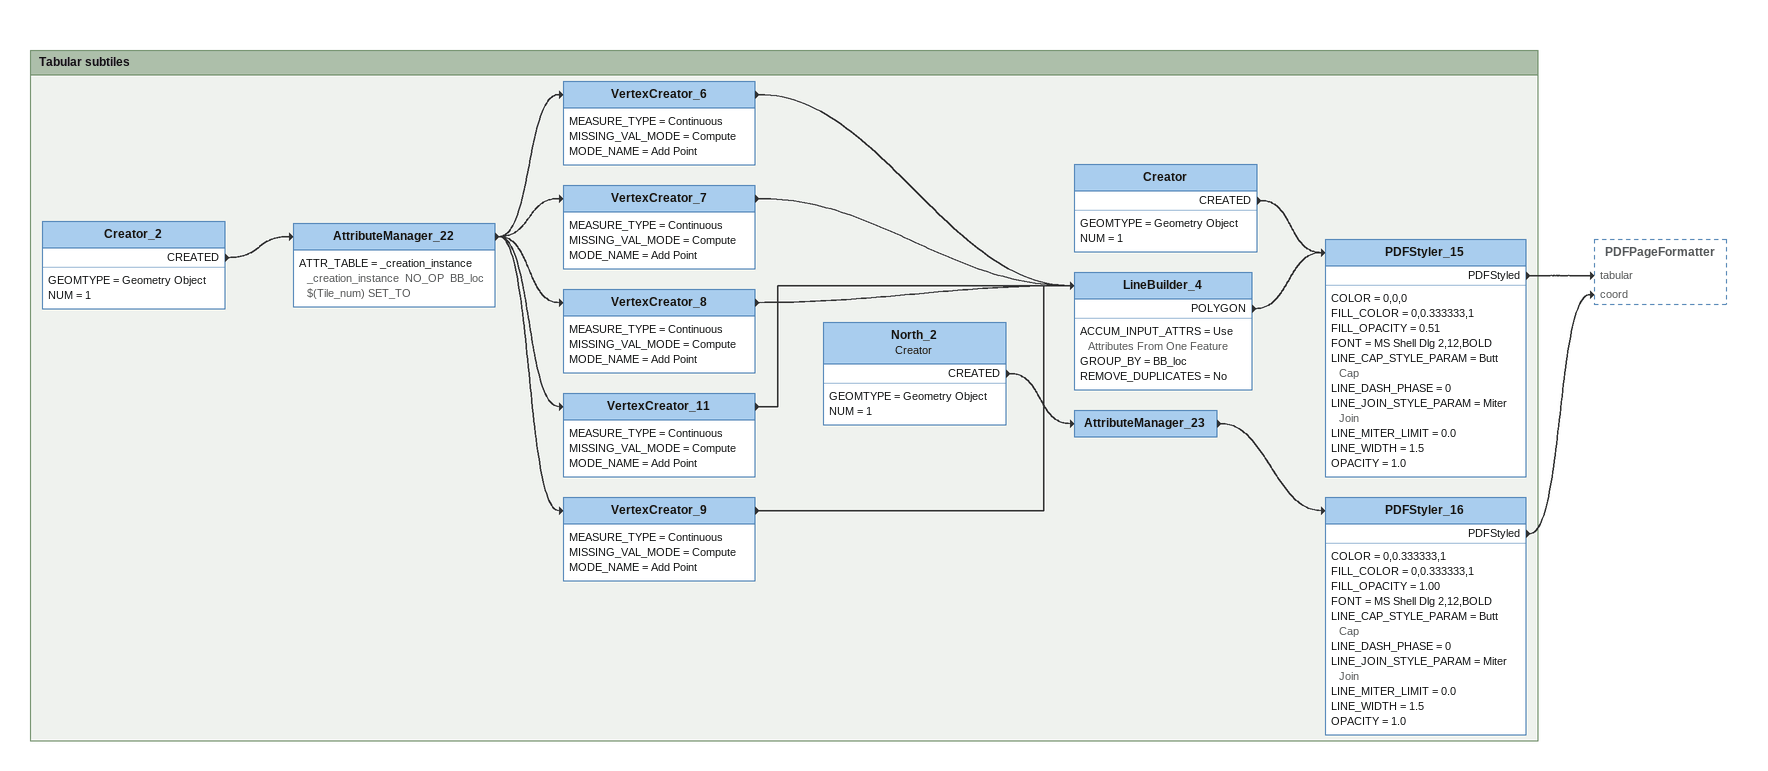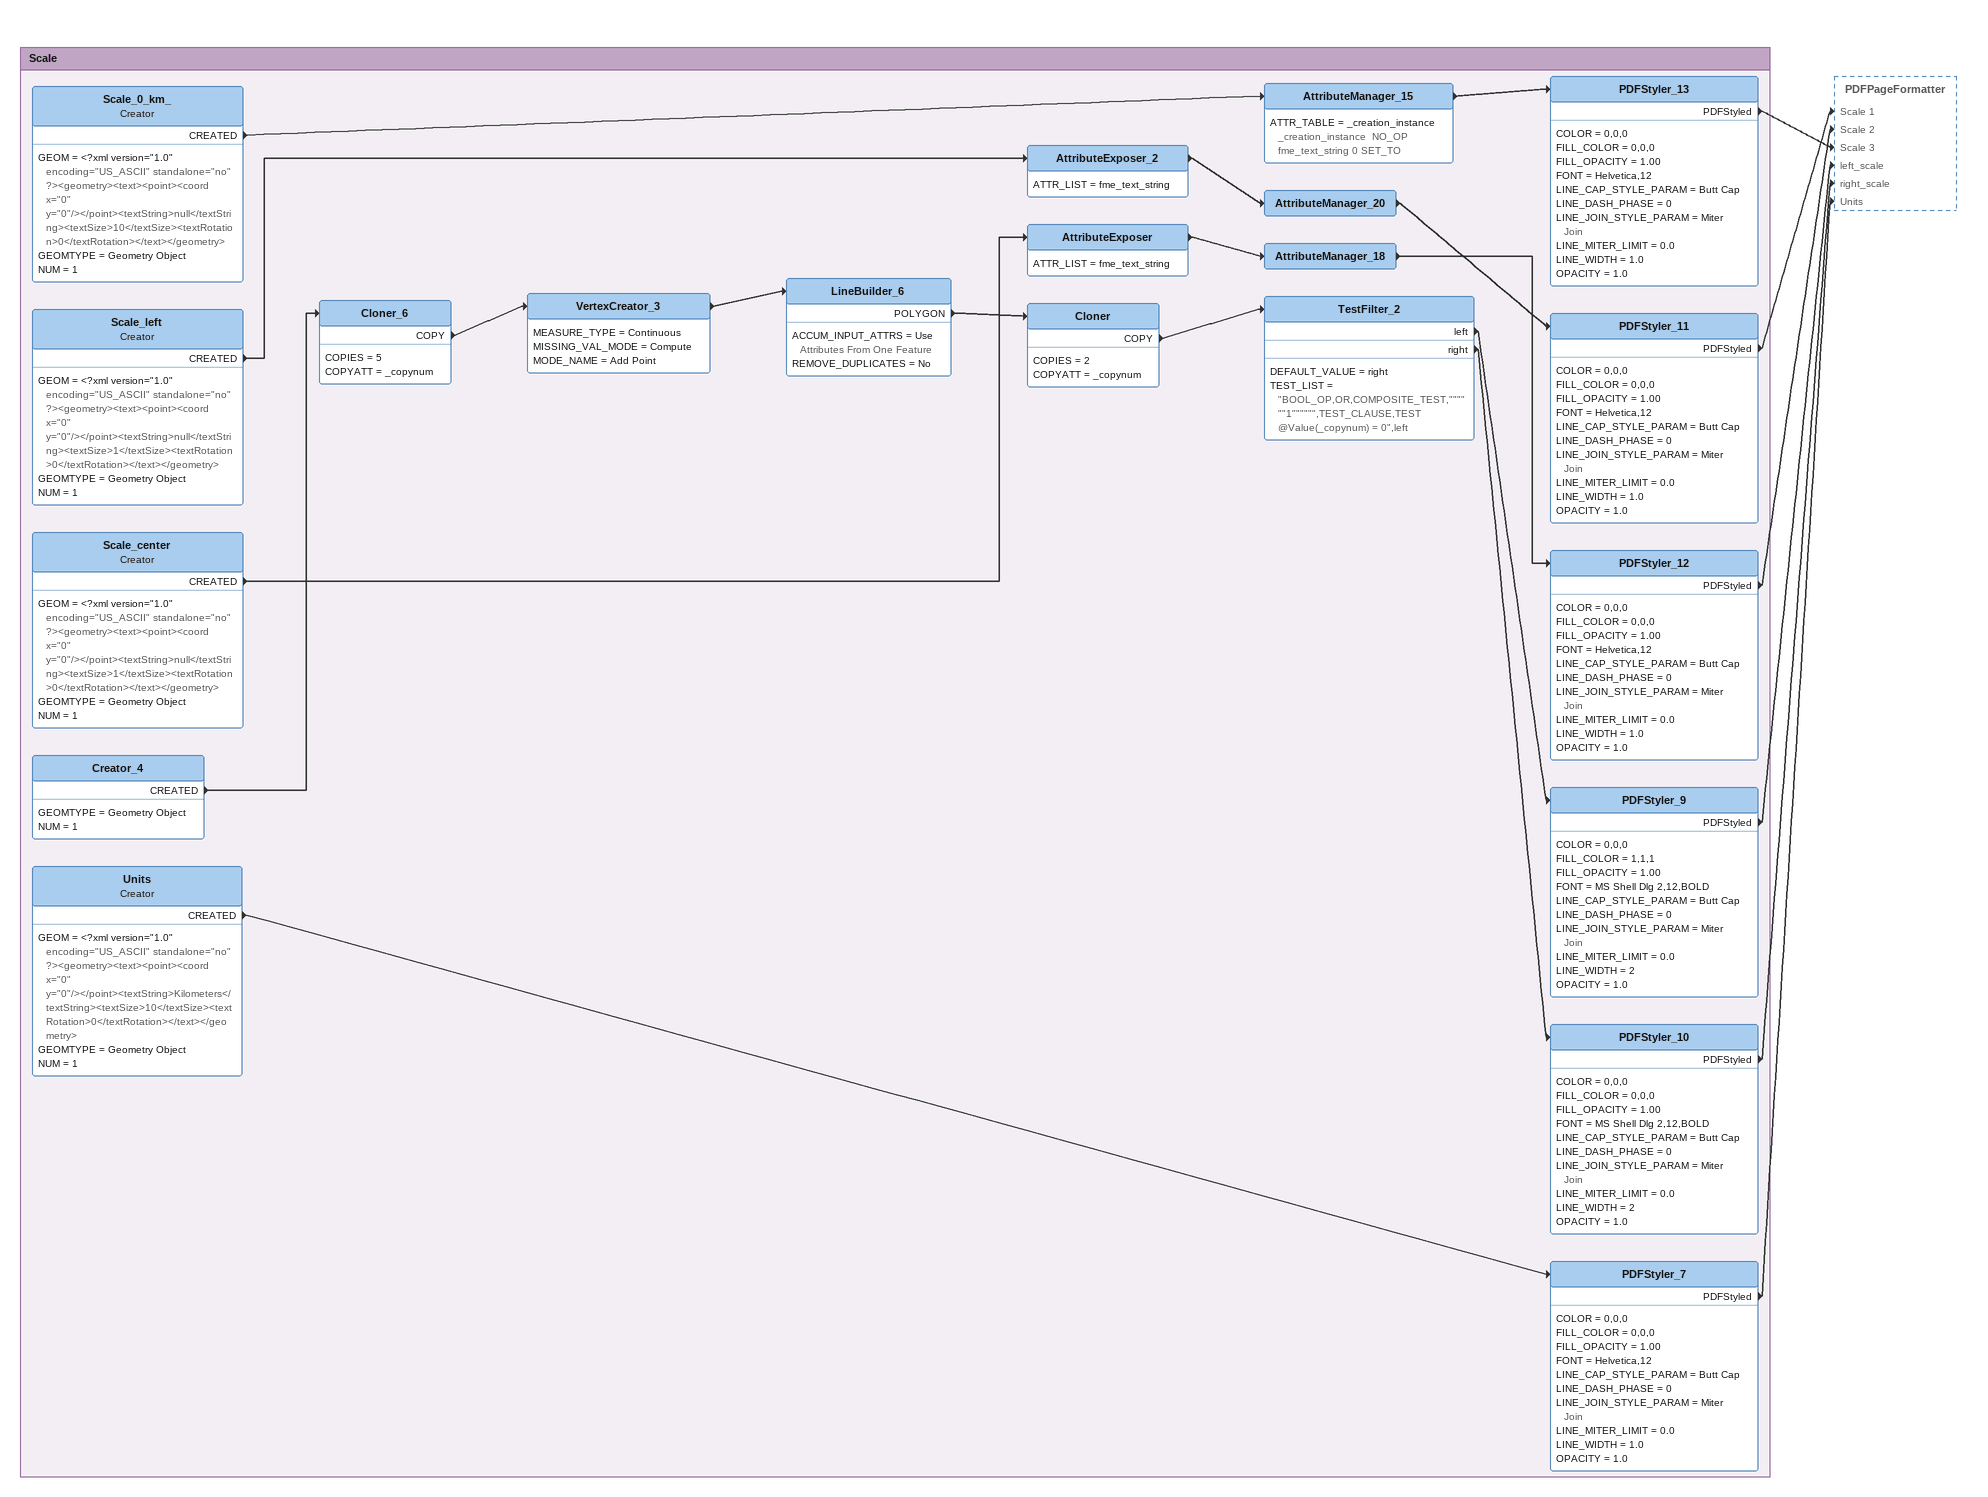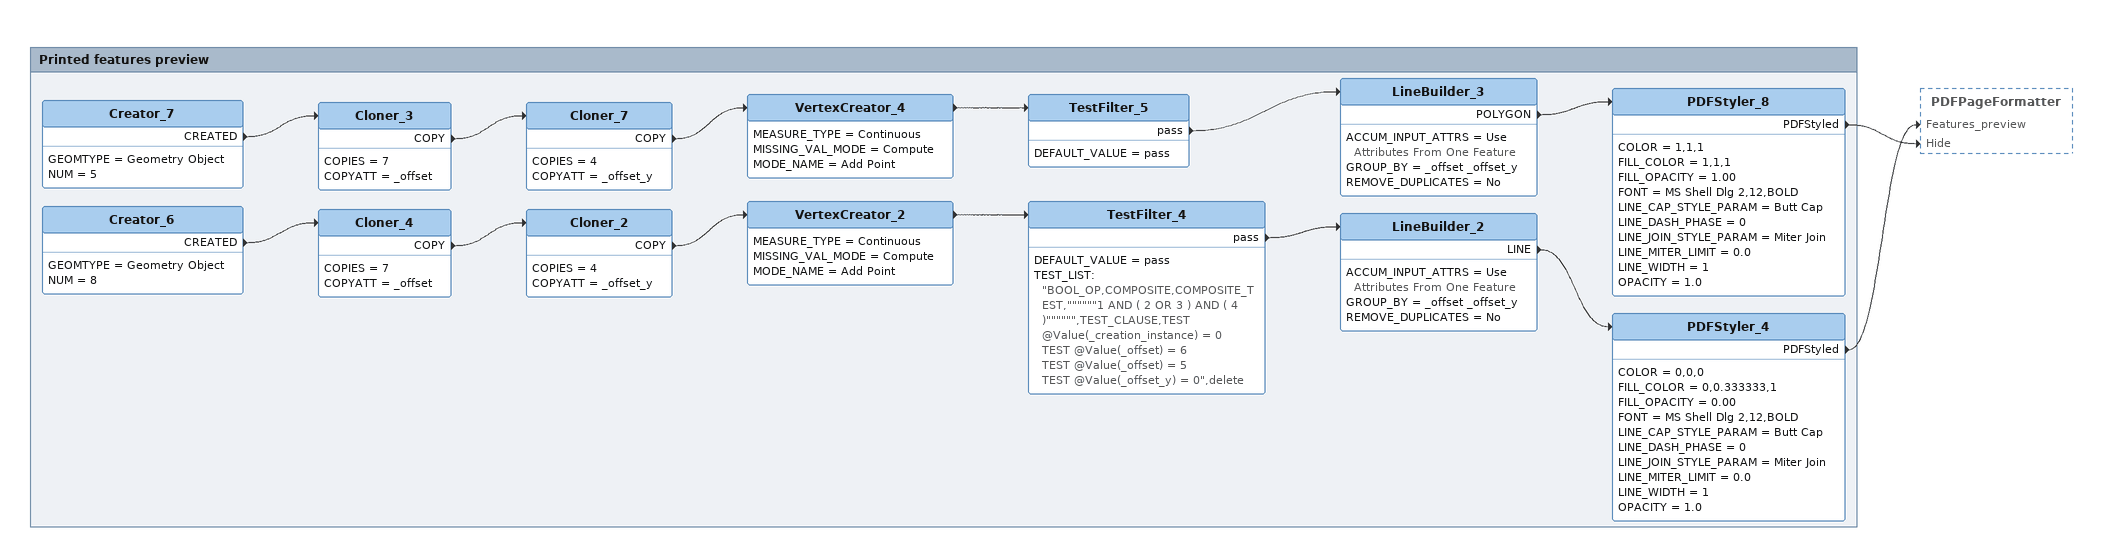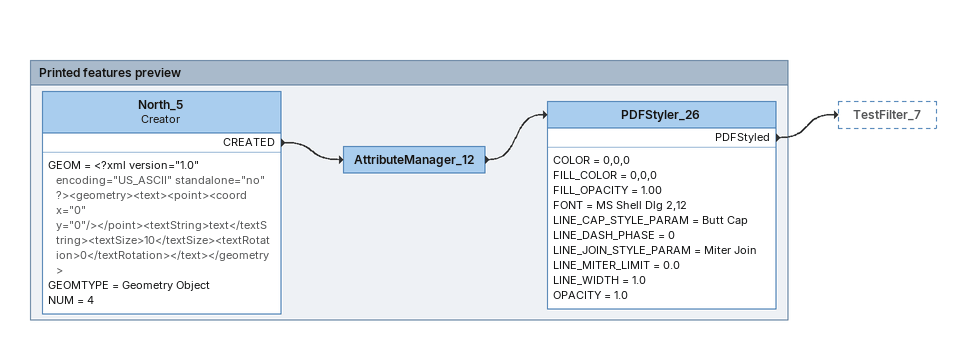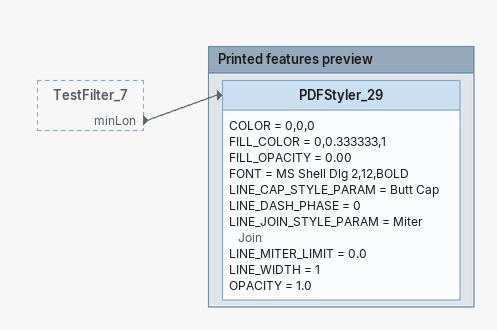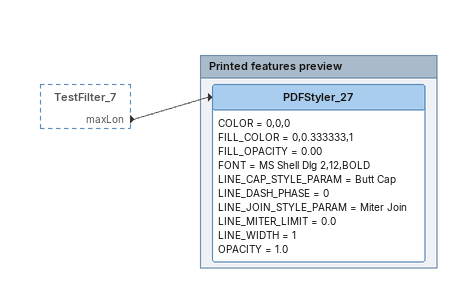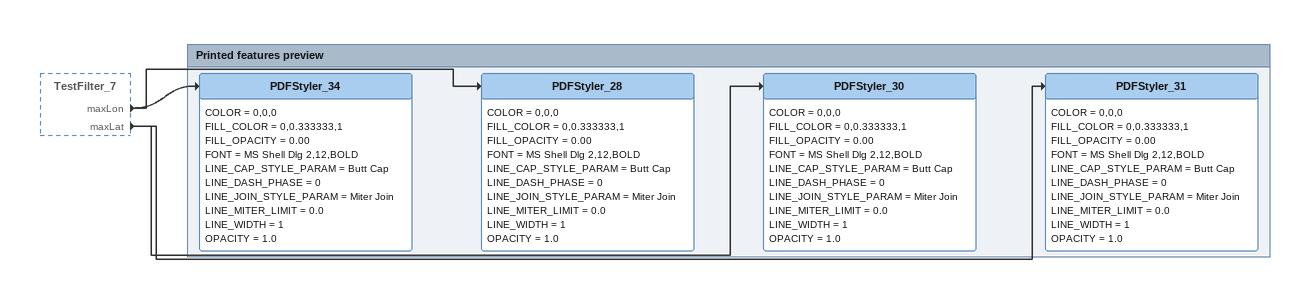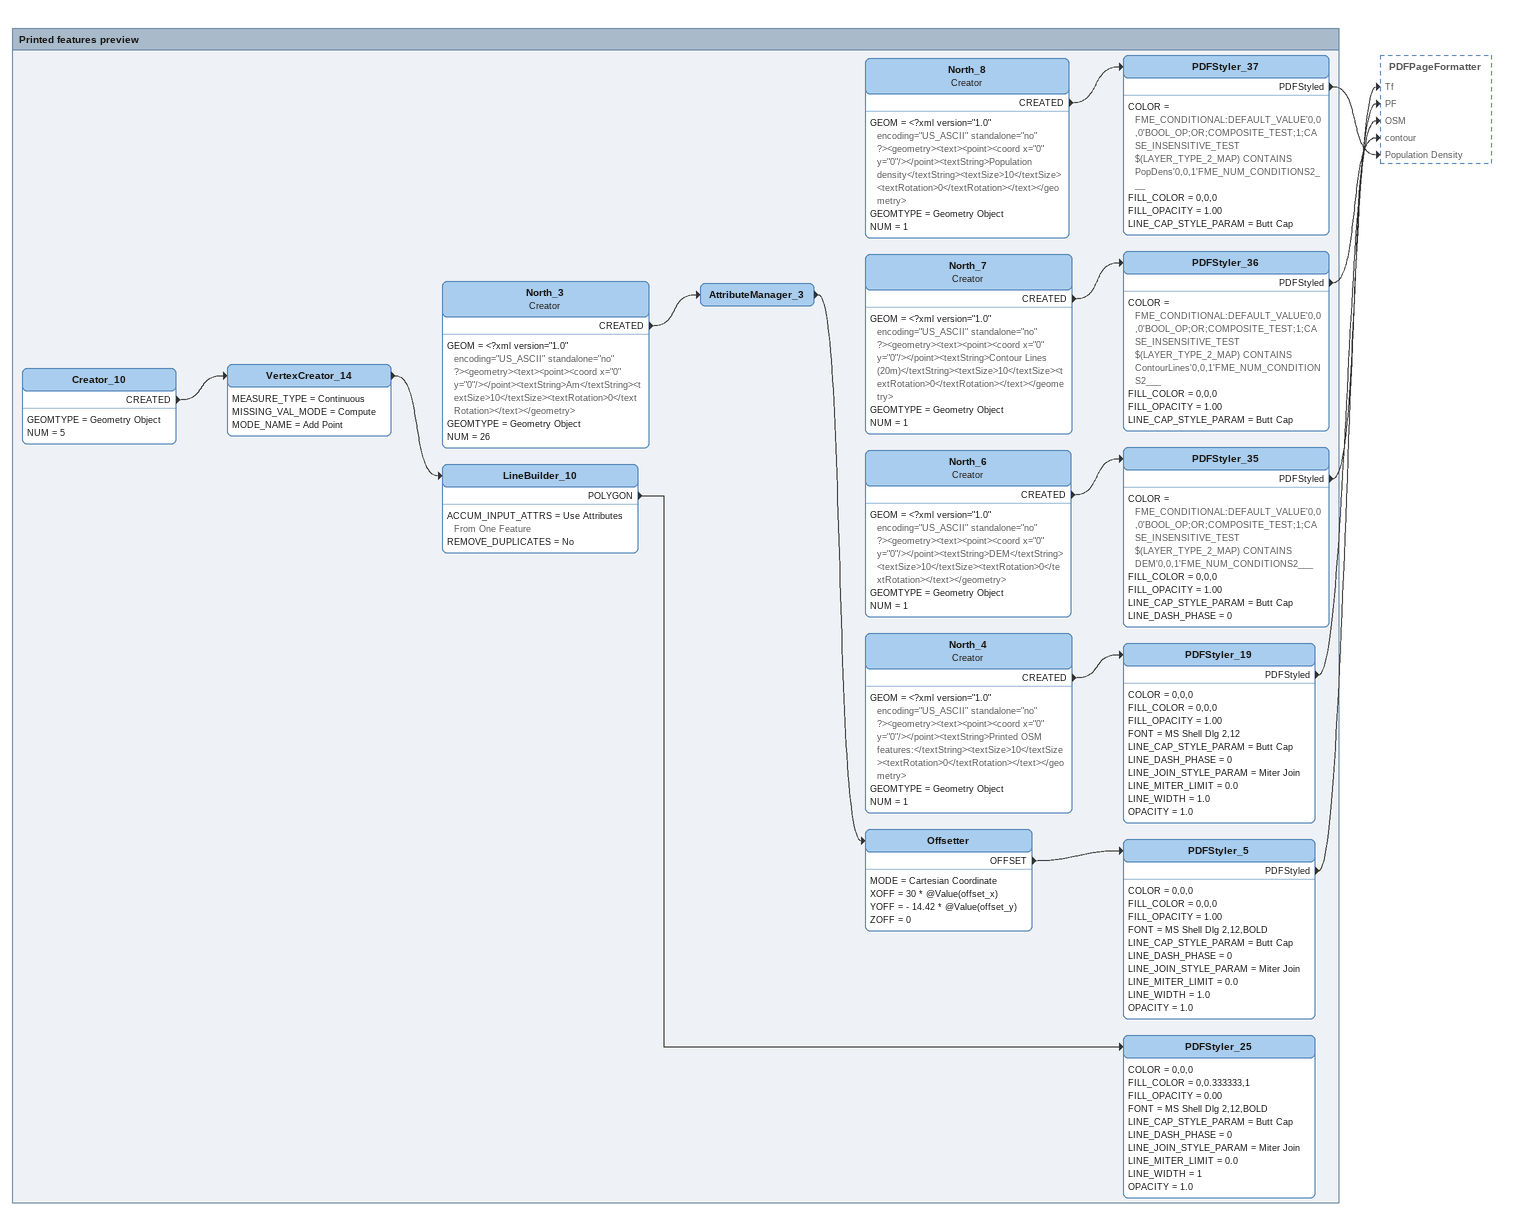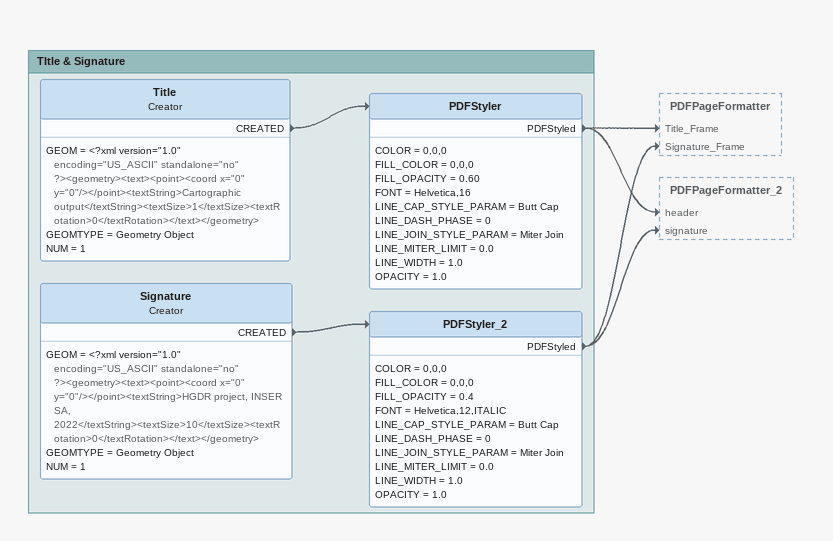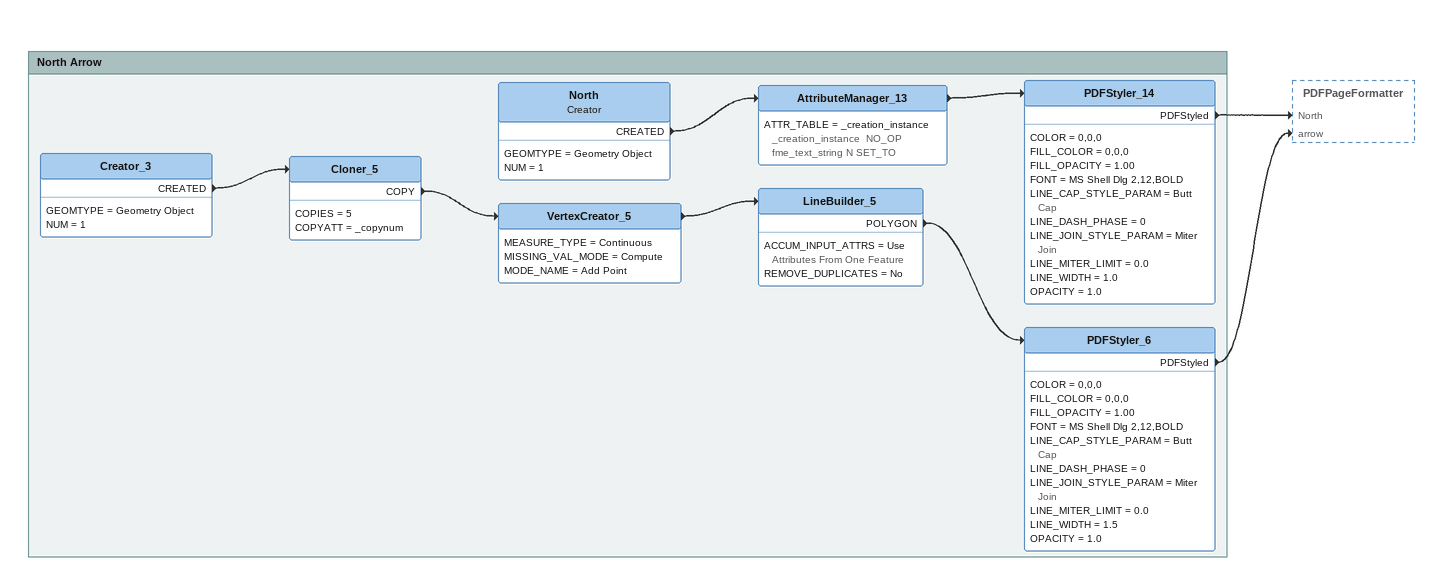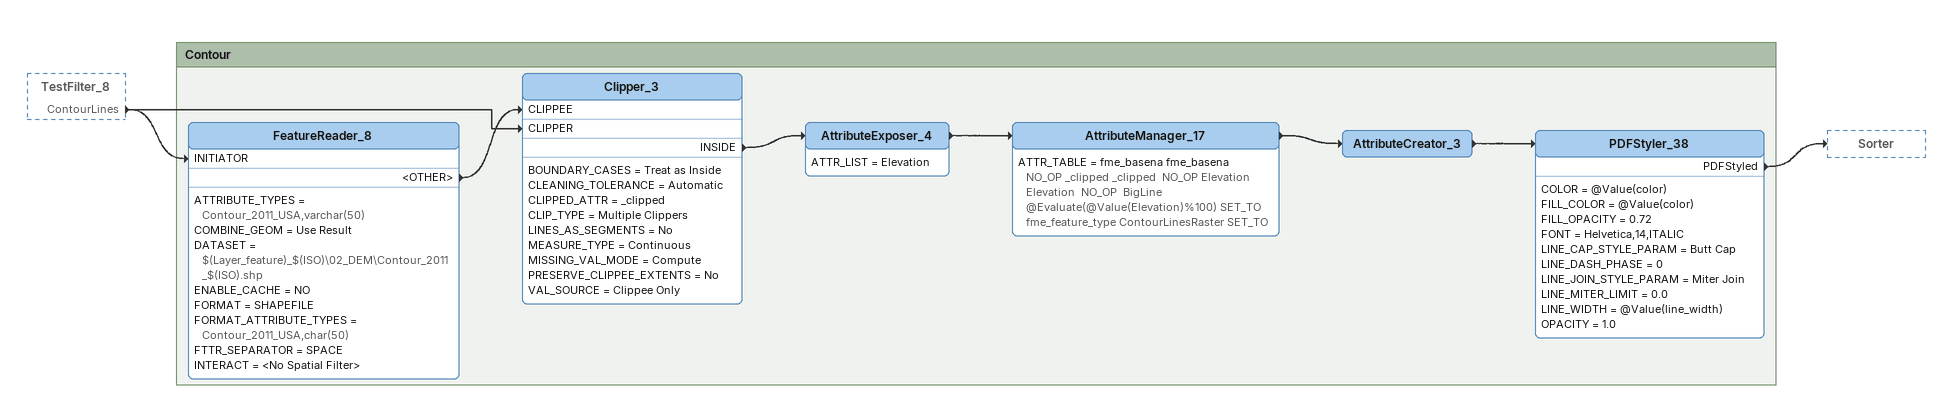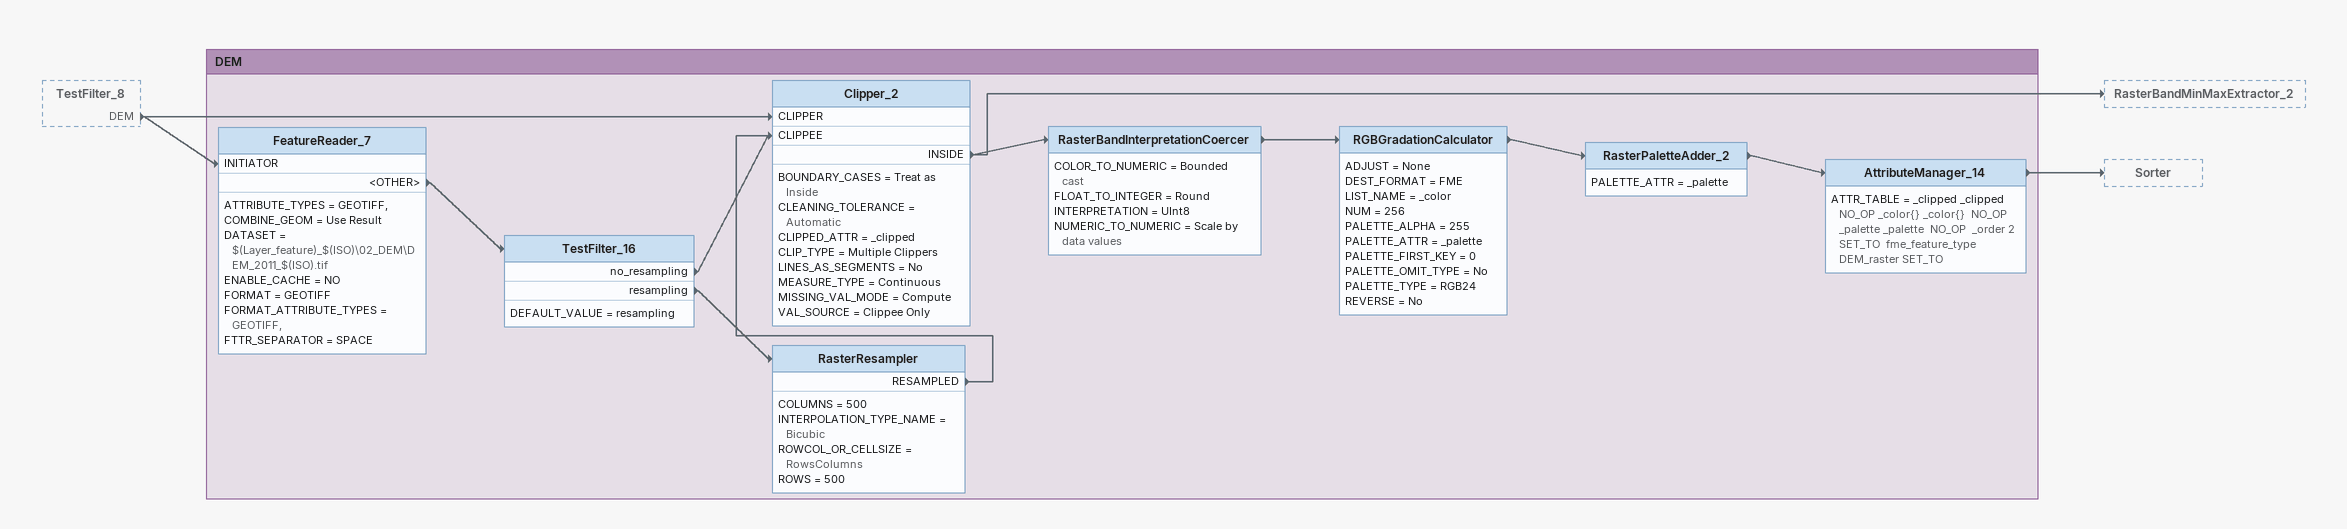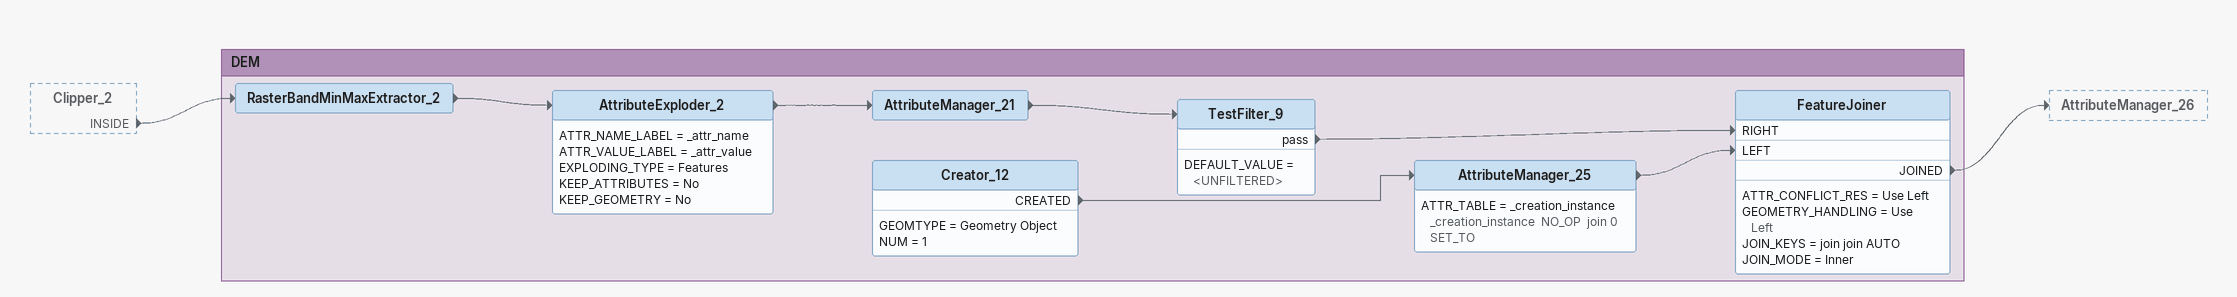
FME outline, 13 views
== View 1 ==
Bookmark: Tabular subtiles
Creator_2
    GEOMTYPE = Geometry Object
    NUM = 1
    CREATED -> AttributeManager_22
AttributeManager_22
    ATTR_TABLE = _creation_instance _creation_instance  NO_OP  BB_loc $(Tile_num) SET_TO
    -> VertexCreator_6
    -> VertexCreator_7
    -> VertexCreator_8
    -> VertexCreator_11
    -> VertexCreator_9
VertexCreator_6
    MEASURE_TYPE = Continuous
    MISSING_VAL_MODE = Compute
    MODE_NAME = Add Point
    -> LineBuilder_4
VertexCreator_7
    MEASURE_TYPE = Continuous
    MISSING_VAL_MODE = Compute
    MODE_NAME = Add Point
    -> LineBuilder_4
VertexCreator_8
    MEASURE_TYPE = Continuous
    MISSING_VAL_MODE = Compute
    MODE_NAME = Add Point
    -> LineBuilder_4
VertexCreator_11
    MEASURE_TYPE = Continuous
    MISSING_VAL_MODE = Compute
    MODE_NAME = Add Point
    -> LineBuilder_4
VertexCreator_9
    MEASURE_TYPE = Continuous
    MISSING_VAL_MODE = Compute
    MODE_NAME = Add Point
    -> LineBuilder_4
LineBuilder_4
    ACCUM_INPUT_ATTRS = Use Attributes From One Feature
    GROUP_BY = BB_loc
    REMOVE_DUPLICATES = No
    POLYGON -> PDFStyler_15
North_2: Creator
    GEOMTYPE = Geometry Object
    NUM = 1
    CREATED -> AttributeManager_23
AttributeManager_23
    -> PDFStyler_16
PDFStyler_16
    COLOR = 0,0.333333,1
    FILL_COLOR = 0,0.333333,1
    FILL_OPACITY = 1.00
    FONT = MS Shell Dlg 2,12,BOLD
    LINE_CAP_STYLE_PARAM = Butt Cap
    LINE_DASH_PHASE = 0
    LINE_JOIN_STYLE_PARAM = Miter Join
    LINE_MITER_LIMIT = 0.0
    LINE_WIDTH = 1.5
    OPACITY = 1.0
    PDFStyled -> PDFPageFormatter [coord]
Creator
    GEOMTYPE = Geometry Object
    NUM = 1
    CREATED -> PDFStyler_15
PDFStyler_15
    COLOR = 0,0,0
    FILL_COLOR = 0,0.333333,1
    FILL_OPACITY = 0.51
    FONT = MS Shell Dlg 2,12,BOLD
    LINE_CAP_STYLE_PARAM = Butt Cap
    LINE_DASH_PHASE = 0
    LINE_JOIN_STYLE_PARAM = Miter Join
    LINE_MITER_LIMIT = 0.0
    LINE_WIDTH = 1.5
    OPACITY = 1.0
    PDFStyled -> PDFPageFormatter [tabular]

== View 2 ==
Bookmark: Scale
Scale_left: Creator
    GEOM = <?xml version="1.0" encoding="US_ASCII" standalone="no" ?><geometry><text><point><coord x="0" y="0"/></point><textString>null</textString><textSize>1</textSize><textRotation>0</textRotation></text></geometry>
    GEOMTYPE = Geometry Object
    NUM = 1
    CREATED -> AttributeExposer_2
AttributeExposer_2
    ATTR_LIST = fme_text_string
    -> AttributeManager_20
AttributeManager_20
    -> PDFStyler_11
PDFStyler_11
    COLOR = 0,0,0
    FILL_COLOR = 0,0,0
    FILL_OPACITY = 1.00
    FONT = Helvetica,12
    LINE_CAP_STYLE_PARAM = Butt Cap
    LINE_DASH_PHASE = 0
    LINE_JOIN_STYLE_PARAM = Miter Join
    LINE_MITER_LIMIT = 0.0
    LINE_WIDTH = 1.0
    OPACITY = 1.0
    PDFStyled -> PDFPageFormatter [Scale 1]
Scale_center: Creator
    GEOM = <?xml version="1.0" encoding="US_ASCII" standalone="no" ?><geometry><text><point><coord x="0" y="0"/></point><textString>null</textString><textSize>1</textSize><textRotation>0</textRotation></text></geometry>
    GEOMTYPE = Geometry Object
    NUM = 1
    CREATED -> AttributeExposer
AttributeExposer
    ATTR_LIST = fme_text_string
    -> AttributeManager_18
AttributeManager_18
    -> PDFStyler_12
PDFStyler_12
    COLOR = 0,0,0
    FILL_COLOR = 0,0,0
    FILL_OPACITY = 1.00
    FONT = Helvetica,12
    LINE_CAP_STYLE_PARAM = Butt Cap
    LINE_DASH_PHASE = 0
    LINE_JOIN_STYLE_PARAM = Miter Join
    LINE_MITER_LIMIT = 0.0
    LINE_WIDTH = 1.0
    OPACITY = 1.0
    PDFStyled -> PDFPageFormatter [Scale 2]
Creator_4
    GEOMTYPE = Geometry Object
    NUM = 1
    CREATED -> Cloner_6
Cloner_6
    COPIES = 5
    COPYATT = _copynum
    COPY -> VertexCreator_3
VertexCreator_3
    MEASURE_TYPE = Continuous
    MISSING_VAL_MODE = Compute
    MODE_NAME = Add Point
    -> LineBuilder_6
LineBuilder_6
    ACCUM_INPUT_ATTRS = Use Attributes From One Feature
    REMOVE_DUPLICATES = No
    POLYGON -> Cloner
Cloner
    COPIES = 2
    COPYATT = _copynum
    COPY -> TestFilter_2
TestFilter_2
    DEFAULT_VALUE = right
    TEST_LIST = "BOOL_OP,OR,COMPOSITE_TEST,""""""1"""""",TEST_CLAUSE,TEST @Value(_copynum) = 0",left
    left -> PDFStyler_9
    right -> PDFStyler_10
PDFStyler_9
    COLOR = 0,0,0
    FILL_COLOR = 1,1,1
    FILL_OPACITY = 1.00
    FONT = MS Shell Dlg 2,12,BOLD
    LINE_CAP_STYLE_PARAM = Butt Cap
    LINE_DASH_PHASE = 0
    LINE_JOIN_STYLE_PARAM = Miter Join
    LINE_MITER_LIMIT = 0.0
    LINE_WIDTH = 2
    OPACITY = 1.0
    PDFStyled -> PDFPageFormatter [left_scale]
PDFStyler_10
    COLOR = 0,0,0
    FILL_COLOR = 0,0,0
    FILL_OPACITY = 1.00
    FONT = MS Shell Dlg 2,12,BOLD
    LINE_CAP_STYLE_PARAM = Butt Cap
    LINE_DASH_PHASE = 0
    LINE_JOIN_STYLE_PARAM = Miter Join
    LINE_MITER_LIMIT = 0.0
    LINE_WIDTH = 2
    OPACITY = 1.0
    PDFStyled -> PDFPageFormatter [right_scale]
Units: Creator
    GEOM = <?xml version="1.0" encoding="US_ASCII" standalone="no" ?><geometry><text><point><coord x="0" y="0"/></point><textString>Kilometers</textString><textSize>10</textSize><textRotation>0</textRotation></text></geometry>
    GEOMTYPE = Geometry Object
    NUM = 1
    CREATED -> PDFStyler_7
PDFStyler_7
    COLOR = 0,0,0
    FILL_COLOR = 0,0,0
    FILL_OPACITY = 1.00
    FONT = Helvetica,12
    LINE_CAP_STYLE_PARAM = Butt Cap
    LINE_DASH_PHASE = 0
    LINE_JOIN_STYLE_PARAM = Miter Join
    LINE_MITER_LIMIT = 0.0
    LINE_WIDTH = 1.0
    OPACITY = 1.0
    PDFStyled -> PDFPageFormatter [Units]
Scale_0_km_: Creator
    GEOM = <?xml version="1.0" encoding="US_ASCII" standalone="no" ?><geometry><text><point><coord x="0" y="0"/></point><textString>null</textString><textSize>10</textSize><textRotation>0</textRotation></text></geometry>
    GEOMTYPE = Geometry Object
    NUM = 1
    CREATED -> AttributeManager_15
AttributeManager_15
    ATTR_TABLE = _creation_instance _creation_instance  NO_OP  fme_text_string 0 SET_TO
    -> PDFStyler_13
PDFStyler_13
    COLOR = 0,0,0
    FILL_COLOR = 0,0,0
    FILL_OPACITY = 1.00
    FONT = Helvetica,12
    LINE_CAP_STYLE_PARAM = Butt Cap
    LINE_DASH_PHASE = 0
    LINE_JOIN_STYLE_PARAM = Miter Join
    LINE_MITER_LIMIT = 0.0
    LINE_WIDTH = 1.0
    OPACITY = 1.0
    PDFStyled -> PDFPageFormatter [Scale 3]

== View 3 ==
Bookmark: Printed features preview
Creator_7
    GEOMTYPE = Geometry Object
    NUM = 5
    CREATED -> Cloner_3
Cloner_3
    COPIES = 7
    COPYATT = _offset
    COPY -> Cloner_7
Cloner_7
    COPIES = 4
    COPYATT = _offset_y
    COPY -> VertexCreator_4
VertexCreator_4
    MEASURE_TYPE = Continuous
    MISSING_VAL_MODE = Compute
    MODE_NAME = Add Point
    -> TestFilter_5
TestFilter_5
    DEFAULT_VALUE = pass
    pass -> LineBuilder_3
LineBuilder_3
    ACCUM_INPUT_ATTRS = Use Attributes From One Feature
    GROUP_BY = _offset _offset_y
    REMOVE_DUPLICATES = No
    POLYGON -> PDFStyler_8
PDFStyler_8
    COLOR = 1,1,1
    FILL_COLOR = 1,1,1
    FILL_OPACITY = 1.00
    FONT = MS Shell Dlg 2,12,BOLD
    LINE_CAP_STYLE_PARAM = Butt Cap
    LINE_DASH_PHASE = 0
    LINE_JOIN_STYLE_PARAM = Miter Join
    LINE_MITER_LIMIT = 0.0
    LINE_WIDTH = 1
    OPACITY = 1.0
    PDFStyled -> PDFPageFormatter [Hide]
Creator_6
    GEOMTYPE = Geometry Object
    NUM = 8
    CREATED -> Cloner_4
Cloner_4
    COPIES = 7
    COPYATT = _offset
    COPY -> Cloner_2
Cloner_2
    COPIES = 4
    COPYATT = _offset_y
    COPY -> VertexCreator_2
VertexCreator_2
    MEASURE_TYPE = Continuous
    MISSING_VAL_MODE = Compute
    MODE_NAME = Add Point
    -> TestFilter_4
TestFilter_4
    DEFAULT_VALUE = pass
    TEST_LIST:
      "BOOL_OP,COMPOSITE,COMPOSITE_TEST,""""""1 AND ( 2 OR 3 ) AND ( 4 )"""""",TEST_CLAUSE,TEST @Value(_creation_instance) = 0
      TEST @Value(_offset) = 6
      TEST @Value(_offset) = 5
      TEST @Value(_offset_y) = 0",delete
    pass -> LineBuilder_2
LineBuilder_2
    ACCUM_INPUT_ATTRS = Use Attributes From One Feature
    GROUP_BY = _offset _offset_y
    REMOVE_DUPLICATES = No
    LINE -> PDFStyler_4
PDFStyler_4
    COLOR = 0,0,0
    FILL_COLOR = 0,0.333333,1
    FILL_OPACITY = 0.00
    FONT = MS Shell Dlg 2,12,BOLD
    LINE_CAP_STYLE_PARAM = Butt Cap
    LINE_DASH_PHASE = 0
    LINE_JOIN_STYLE_PARAM = Miter Join
    LINE_MITER_LIMIT = 0.0
    LINE_WIDTH = 1
    OPACITY = 1.0
    PDFStyled -> PDFPageFormatter [Features_preview]

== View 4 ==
Bookmark: Printed features preview
North_5: Creator
    GEOM = <?xml version="1.0" encoding="US_ASCII" standalone="no" ?><geometry><text><point><coord x="0" y="0"/></point><textString>text</textString><textSize>10</textSize><textRotation>0</textRotation></text></geometry>
    GEOMTYPE = Geometry Object
    NUM = 4
    CREATED -> AttributeManager_12
AttributeManager_12
    -> PDFStyler_26
PDFStyler_26
    COLOR = 0,0,0
    FILL_COLOR = 0,0,0
    FILL_OPACITY = 1.00
    FONT = MS Shell Dlg 2,12
    LINE_CAP_STYLE_PARAM = Butt Cap
    LINE_DASH_PHASE = 0
    LINE_JOIN_STYLE_PARAM = Miter Join
    LINE_MITER_LIMIT = 0.0
    LINE_WIDTH = 1.0
    OPACITY = 1.0
    PDFStyled -> TestFilter_7

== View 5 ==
TestFilter_7 [outside]
    minLon -> PDFStyler_29

Bookmark: Printed features preview
PDFStyler_29
    COLOR = 0,0,0
    FILL_COLOR = 0,0.333333,1
    FILL_OPACITY = 0.00
    FONT = MS Shell Dlg 2,12,BOLD
    LINE_CAP_STYLE_PARAM = Butt Cap
    LINE_DASH_PHASE = 0
    LINE_JOIN_STYLE_PARAM = Miter Join
    LINE_MITER_LIMIT = 0.0
    LINE_WIDTH = 1
    OPACITY = 1.0

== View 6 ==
TestFilter_7 [outside]
    maxLon -> PDFStyler_27

Bookmark: Printed features preview
PDFStyler_27
    COLOR = 0,0,0
    FILL_COLOR = 0,0.333333,1
    FILL_OPACITY = 0.00
    FONT = MS Shell Dlg 2,12,BOLD
    LINE_CAP_STYLE_PARAM = Butt Cap
    LINE_DASH_PHASE = 0
    LINE_JOIN_STYLE_PARAM = Miter Join
    LINE_MITER_LIMIT = 0.0
    LINE_WIDTH = 1
    OPACITY = 1.0

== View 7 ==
TestFilter_7 [outside]
    maxLon -> PDFStyler_34
    maxLon -> PDFStyler_28
    maxLat -> PDFStyler_30
    maxLat -> PDFStyler_31

Bookmark: Printed features preview
PDFStyler_34
    COLOR = 0,0,0
    FILL_COLOR = 0,0.333333,1
    FILL_OPACITY = 0.00
    FONT = MS Shell Dlg 2,12,BOLD
    LINE_CAP_STYLE_PARAM = Butt Cap
    LINE_DASH_PHASE = 0
    LINE_JOIN_STYLE_PARAM = Miter Join
    LINE_MITER_LIMIT = 0.0
    LINE_WIDTH = 1
    OPACITY = 1.0
PDFStyler_28
    COLOR = 0,0,0
    FILL_COLOR = 0,0.333333,1
    FILL_OPACITY = 0.00
    FONT = MS Shell Dlg 2,12,BOLD
    LINE_CAP_STYLE_PARAM = Butt Cap
    LINE_DASH_PHASE = 0
    LINE_JOIN_STYLE_PARAM = Miter Join
    LINE_MITER_LIMIT = 0.0
    LINE_WIDTH = 1
    OPACITY = 1.0
PDFStyler_30
    COLOR = 0,0,0
    FILL_COLOR = 0,0.333333,1
    FILL_OPACITY = 0.00
    FONT = MS Shell Dlg 2,12,BOLD
    LINE_CAP_STYLE_PARAM = Butt Cap
    LINE_DASH_PHASE = 0
    LINE_JOIN_STYLE_PARAM = Miter Join
    LINE_MITER_LIMIT = 0.0
    LINE_WIDTH = 1
    OPACITY = 1.0
PDFStyler_31
    COLOR = 0,0,0
    FILL_COLOR = 0,0.333333,1
    FILL_OPACITY = 0.00
    FONT = MS Shell Dlg 2,12,BOLD
    LINE_CAP_STYLE_PARAM = Butt Cap
    LINE_DASH_PHASE = 0
    LINE_JOIN_STYLE_PARAM = Miter Join
    LINE_MITER_LIMIT = 0.0
    LINE_WIDTH = 1
    OPACITY = 1.0

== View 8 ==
Bookmark: Printed features preview
Creator_10
    GEOMTYPE = Geometry Object
    NUM = 5
    CREATED -> VertexCreator_14
VertexCreator_14
    MEASURE_TYPE = Continuous
    MISSING_VAL_MODE = Compute
    MODE_NAME = Add Point
    -> LineBuilder_10
LineBuilder_10
    ACCUM_INPUT_ATTRS = Use Attributes From One Feature
    REMOVE_DUPLICATES = No
    POLYGON -> PDFStyler_25
PDFStyler_25
    COLOR = 0,0,0
    FILL_COLOR = 0,0.333333,1
    FILL_OPACITY = 0.00
    FONT = MS Shell Dlg 2,12,BOLD
    LINE_CAP_STYLE_PARAM = Butt Cap
    LINE_DASH_PHASE = 0
    LINE_JOIN_STYLE_PARAM = Miter Join
    LINE_MITER_LIMIT = 0.0
    LINE_WIDTH = 1
    OPACITY = 1.0
North_3: Creator
    GEOM = <?xml version="1.0" encoding="US_ASCII" standalone="no" ?><geometry><text><point><coord x="0" y="0"/></point><textString>Am</textString><textSize>10</textSize><textRotation>0</textRotation></text></geometry>
    GEOMTYPE = Geometry Object
    NUM = 26
    CREATED -> AttributeManager_3
AttributeManager_3
    -> Offsetter
Offsetter
    MODE = Cartesian Coordinate
    XOFF = 30 * @Value(offset_x)
    YOFF = - 14.42 * @Value(offset_y)
    ZOFF = 0
    OFFSET -> PDFStyler_5
PDFStyler_5
    COLOR = 0,0,0
    FILL_COLOR = 0,0,0
    FILL_OPACITY = 1.00
    FONT = MS Shell Dlg 2,12,BOLD
    LINE_CAP_STYLE_PARAM = Butt Cap
    LINE_DASH_PHASE = 0
    LINE_JOIN_STYLE_PARAM = Miter Join
    LINE_MITER_LIMIT = 0.0
    LINE_WIDTH = 1.0
    OPACITY = 1.0
    PDFStyled -> PDFPageFormatter [Tf]
North_8: Creator
    GEOM = <?xml version="1.0" encoding="US_ASCII" standalone="no" ?><geometry><text><point><coord x="0" y="0"/></point><textString>Population density</textString><textSize>10</textSize><textRotation>0</textRotation></text></geometry>
    GEOMTYPE = Geometry Object
    NUM = 1
    CREATED -> PDFStyler_37
PDFStyler_37
    COLOR = FME_CONDITIONAL:DEFAULT_VALUE'0,0,0'BOOL_OP;OR;COMPOSITE_TEST;1;CASE_INSENSITIVE_TEST $(LAYER_TYPE_2_MAP) CONTAINS PopDens'0,0,1'FME_NUM_CONDITIONS2___
    FILL_COLOR = 0,0,0
    FILL_OPACITY = 1.00
    LINE_CAP_STYLE_PARAM = Butt Cap
    PDFStyled -> PDFPageFormatter [Population Density]
North_7: Creator
    GEOM = <?xml version="1.0" encoding="US_ASCII" standalone="no" ?><geometry><text><point><coord x="0" y="0"/></point><textString>Contour Lines (20m)</textString><textSize>10</textSize><textRotation>0</textRotation></text></geometry>
    GEOMTYPE = Geometry Object
    NUM = 1
    CREATED -> PDFStyler_36
PDFStyler_36
    COLOR = FME_CONDITIONAL:DEFAULT_VALUE'0,0,0'BOOL_OP;OR;COMPOSITE_TEST;1;CASE_INSENSITIVE_TEST $(LAYER_TYPE_2_MAP) CONTAINS ContourLines'0,0,1'FME_NUM_CONDITIONS2___
    FILL_COLOR = 0,0,0
    FILL_OPACITY = 1.00
    LINE_CAP_STYLE_PARAM = Butt Cap
    PDFStyled -> PDFPageFormatter [contour]
North_6: Creator
    GEOM = <?xml version="1.0" encoding="US_ASCII" standalone="no" ?><geometry><text><point><coord x="0" y="0"/></point><textString>DEM</textString><textSize>10</textSize><textRotation>0</textRotation></text></geometry>
    GEOMTYPE = Geometry Object
    NUM = 1
    CREATED -> PDFStyler_35
PDFStyler_35
    COLOR = FME_CONDITIONAL:DEFAULT_VALUE'0,0,0'BOOL_OP;OR;COMPOSITE_TEST;1;CASE_INSENSITIVE_TEST $(LAYER_TYPE_2_MAP) CONTAINS DEM'0,0,1'FME_NUM_CONDITIONS2___
    FILL_COLOR = 0,0,0
    FILL_OPACITY = 1.00
    LINE_CAP_STYLE_PARAM = Butt Cap
    LINE_DASH_PHASE = 0
    PDFStyled -> PDFPageFormatter [OSM]
North_4: Creator
    GEOM = <?xml version="1.0" encoding="US_ASCII" standalone="no" ?><geometry><text><point><coord x="0" y="0"/></point><textString>Printed OSM features:</textString><textSize>10</textSize><textRotation>0</textRotation></text></geometry>
    GEOMTYPE = Geometry Object
    NUM = 1
    CREATED -> PDFStyler_19
PDFStyler_19
    COLOR = 0,0,0
    FILL_COLOR = 0,0,0
    FILL_OPACITY = 1.00
    FONT = MS Shell Dlg 2,12
    LINE_CAP_STYLE_PARAM = Butt Cap
    LINE_DASH_PHASE = 0
    LINE_JOIN_STYLE_PARAM = Miter Join
    LINE_MITER_LIMIT = 0.0
    LINE_WIDTH = 1.0
    OPACITY = 1.0
    PDFStyled -> PDFPageFormatter [PF]

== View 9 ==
Bookmark: TItle & Signature
Title: Creator
    GEOM = <?xml version="1.0" encoding="US_ASCII" standalone="no" ?><geometry><text><point><coord x="0" y="0"/></point><textString>Cartographic output</textString><textSize>1</textSize><textRotation>0</textRotation></text></geometry>
    GEOMTYPE = Geometry Object
    NUM = 1
    CREATED -> PDFStyler
PDFStyler
    COLOR = 0,0,0
    FILL_COLOR = 0,0,0
    FILL_OPACITY = 0.60
    FONT = Helvetica,16
    LINE_CAP_STYLE_PARAM = Butt Cap
    LINE_DASH_PHASE = 0
    LINE_JOIN_STYLE_PARAM = Miter Join
    LINE_MITER_LIMIT = 0.0
    LINE_WIDTH = 1.0
    OPACITY = 1.0
    PDFStyled -> PDFPageFormatter [Title_Frame]
    PDFStyled -> PDFPageFormatter_2 [header]
Signature: Creator
    GEOM = <?xml version="1.0" encoding="US_ASCII" standalone="no" ?><geometry><text><point><coord x="0" y="0"/></point><textString>HGDR project, INSER SA, 2022</textString><textSize>10</textSize><textRotation>0</textRotation></text></geometry>
    GEOMTYPE = Geometry Object
    NUM = 1
    CREATED -> PDFStyler_2
PDFStyler_2
    COLOR = 0,0,0
    FILL_COLOR = 0,0,0
    FILL_OPACITY = 0.4
    FONT = Helvetica,12,ITALIC
    LINE_CAP_STYLE_PARAM = Butt Cap
    LINE_DASH_PHASE = 0
    LINE_JOIN_STYLE_PARAM = Miter Join
    LINE_MITER_LIMIT = 0.0
    LINE_WIDTH = 1.0
    OPACITY = 1.0
    PDFStyled -> PDFPageFormatter [Signature_Frame]
    PDFStyled -> PDFPageFormatter_2 [signature]

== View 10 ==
Bookmark: North Arrow
Creator_3
    GEOMTYPE = Geometry Object
    NUM = 1
    CREATED -> Cloner_5
Cloner_5
    COPIES = 5
    COPYATT = _copynum
    COPY -> VertexCreator_5
VertexCreator_5
    MEASURE_TYPE = Continuous
    MISSING_VAL_MODE = Compute
    MODE_NAME = Add Point
    -> LineBuilder_5
LineBuilder_5
    ACCUM_INPUT_ATTRS = Use Attributes From One Feature
    REMOVE_DUPLICATES = No
    POLYGON -> PDFStyler_6
PDFStyler_6
    COLOR = 0,0,0
    FILL_COLOR = 0,0,0
    FILL_OPACITY = 1.00
    FONT = MS Shell Dlg 2,12,BOLD
    LINE_CAP_STYLE_PARAM = Butt Cap
    LINE_DASH_PHASE = 0
    LINE_JOIN_STYLE_PARAM = Miter Join
    LINE_MITER_LIMIT = 0.0
    LINE_WIDTH = 1.5
    OPACITY = 1.0
    PDFStyled -> PDFPageFormatter [arrow]
North: Creator
    GEOMTYPE = Geometry Object
    NUM = 1
    CREATED -> AttributeManager_13
AttributeManager_13
    ATTR_TABLE = _creation_instance _creation_instance  NO_OP  fme_text_string N SET_TO
    -> PDFStyler_14
PDFStyler_14
    COLOR = 0,0,0
    FILL_COLOR = 0,0,0
    FILL_OPACITY = 1.00
    FONT = MS Shell Dlg 2,12,BOLD
    LINE_CAP_STYLE_PARAM = Butt Cap
    LINE_DASH_PHASE = 0
    LINE_JOIN_STYLE_PARAM = Miter Join
    LINE_MITER_LIMIT = 0.0
    LINE_WIDTH = 1.0
    OPACITY = 1.0
    PDFStyled -> PDFPageFormatter [North]

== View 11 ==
TestFilter_8 [outside]
    ContourLines -> FeatureReader_8 [INITIATOR]
    ContourLines -> Clipper_3 [CLIPPER]

Bookmark: Contour
FeatureReader_8
    ATTRIBUTE_TYPES = Contour_2011_USA,varchar(50)
    COMBINE_GEOM = Use Result
    DATASET = $(Layer_feature)_$(ISO)\02_DEM\Contour_2011_$(ISO).shp
    ENABLE_CACHE = NO
    FORMAT = SHAPEFILE
    FORMAT_ATTRIBUTE_TYPES = Contour_2011_USA,char(50)
    FTTR_SEPARATOR = SPACE
    INTERACT = <No Spatial Filter>
    <OTHER> -> Clipper_3 [CLIPPEE]
Clipper_3
    BOUNDARY_CASES = Treat as Inside
    CLEANING_TOLERANCE = Automatic
    CLIPPED_ATTR = _clipped
    CLIP_TYPE = Multiple Clippers
    LINES_AS_SEGMENTS = No
    MEASURE_TYPE = Continuous
    MISSING_VAL_MODE = Compute
    PRESERVE_CLIPPEE_EXTENTS = No
    VAL_SOURCE = Clippee Only
    INSIDE -> AttributeExposer_4
AttributeExposer_4
    ATTR_LIST = Elevation
    -> AttributeManager_17
AttributeManager_17
    ATTR_TABLE = fme_basena fme_basena  NO_OP _clipped _clipped  NO_OP Elevation Elevation  NO_OP  BigLine @Evaluate(@Value(Elevation)%100) SET_TO  fme_feature_type ContourLinesRaster SET_TO
    -> AttributeCreator_3
AttributeCreator_3
    -> PDFStyler_38
PDFStyler_38
    COLOR = @Value(color)
    FILL_COLOR = @Value(color)
    FILL_OPACITY = 0.72
    FONT = Helvetica,14,ITALIC
    LINE_CAP_STYLE_PARAM = Butt Cap
    LINE_DASH_PHASE = 0
    LINE_JOIN_STYLE_PARAM = Miter Join
    LINE_MITER_LIMIT = 0.0
    LINE_WIDTH = @Value(line_width)
    OPACITY = 1.0
    PDFStyled -> Sorter

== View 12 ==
TestFilter_8 [outside]
    DEM -> FeatureReader_7 [INITIATOR]
    DEM -> Clipper_2 [CLIPPER]

Bookmark: DEM
FeatureReader_7
    ATTRIBUTE_TYPES = GEOTIFF,
    COMBINE_GEOM = Use Result
    DATASET = $(Layer_feature)_$(ISO)\02_DEM\DEM_2011_$(ISO).tif
    ENABLE_CACHE = NO
    FORMAT = GEOTIFF
    FORMAT_ATTRIBUTE_TYPES = GEOTIFF,
    FTTR_SEPARATOR = SPACE
    <OTHER> -> TestFilter_16
TestFilter_16
    DEFAULT_VALUE = resampling
    no_resampling -> Clipper_2 [CLIPPEE]
    resampling -> RasterResampler
RasterResampler
    COLUMNS = 500
    INTERPOLATION_TYPE_NAME = Bicubic
    ROWCOL_OR_CELLSIZE = RowsColumns
    ROWS = 500
    RESAMPLED -> Clipper_2 [CLIPPEE]
Clipper_2
    BOUNDARY_CASES = Treat as Inside
    CLEANING_TOLERANCE = Automatic
    CLIPPED_ATTR = _clipped
    CLIP_TYPE = Multiple Clippers
    LINES_AS_SEGMENTS = No
    MEASURE_TYPE = Continuous
    MISSING_VAL_MODE = Compute
    VAL_SOURCE = Clippee Only
    INSIDE -> RasterBandInterpretationCoercer
    INSIDE -> RasterBandMinMaxExtractor_2
RasterBandInterpretationCoercer
    COLOR_TO_NUMERIC = Bounded cast
    FLOAT_TO_INTEGER = Round
    INTERPRETATION = UInt8
    NUMERIC_TO_NUMERIC = Scale by data values
    -> RGBGradationCalculator
RGBGradationCalculator
    ADJUST = None
    DEST_FORMAT = FME
    LIST_NAME = _color
    NUM = 256
    PALETTE_ALPHA = 255
    PALETTE_ATTR = _palette
    PALETTE_FIRST_KEY = 0
    PALETTE_OMIT_TYPE = No
    PALETTE_TYPE = RGB24
    REVERSE = No
    -> RasterPaletteAdder_2
RasterPaletteAdder_2
    PALETTE_ATTR = _palette
    -> AttributeManager_14
AttributeManager_14
    ATTR_TABLE = _clipped _clipped  NO_OP _color{} _color{}  NO_OP _palette _palette  NO_OP  _order 2 SET_TO  fme_feature_type DEM_raster SET_TO
    -> Sorter

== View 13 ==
Clipper_2 [outside]
    INSIDE -> RasterBandMinMaxExtractor_2

Bookmark: DEM
RasterBandMinMaxExtractor_2
    -> AttributeExploder_2
AttributeExploder_2
    ATTR_NAME_LABEL = _attr_name
    ATTR_VALUE_LABEL = _attr_value
    EXPLODING_TYPE = Features
    KEEP_ATTRIBUTES = No
    KEEP_GEOMETRY = No
    -> AttributeManager_21
AttributeManager_21
    -> TestFilter_9
TestFilter_9
    DEFAULT_VALUE = <UNFILTERED>
    pass -> FeatureJoiner [RIGHT]
Creator_12
    GEOMTYPE = Geometry Object
    NUM = 1
    CREATED -> AttributeManager_25
AttributeManager_25
    ATTR_TABLE = _creation_instance _creation_instance  NO_OP  join 0 SET_TO
    -> FeatureJoiner [LEFT]
FeatureJoiner
    ATTR_CONFLICT_RES = Use Left
    GEOMETRY_HANDLING = Use Left
    JOIN_KEYS = join join AUTO
    JOIN_MODE = Inner
    JOINED -> AttributeManager_26
